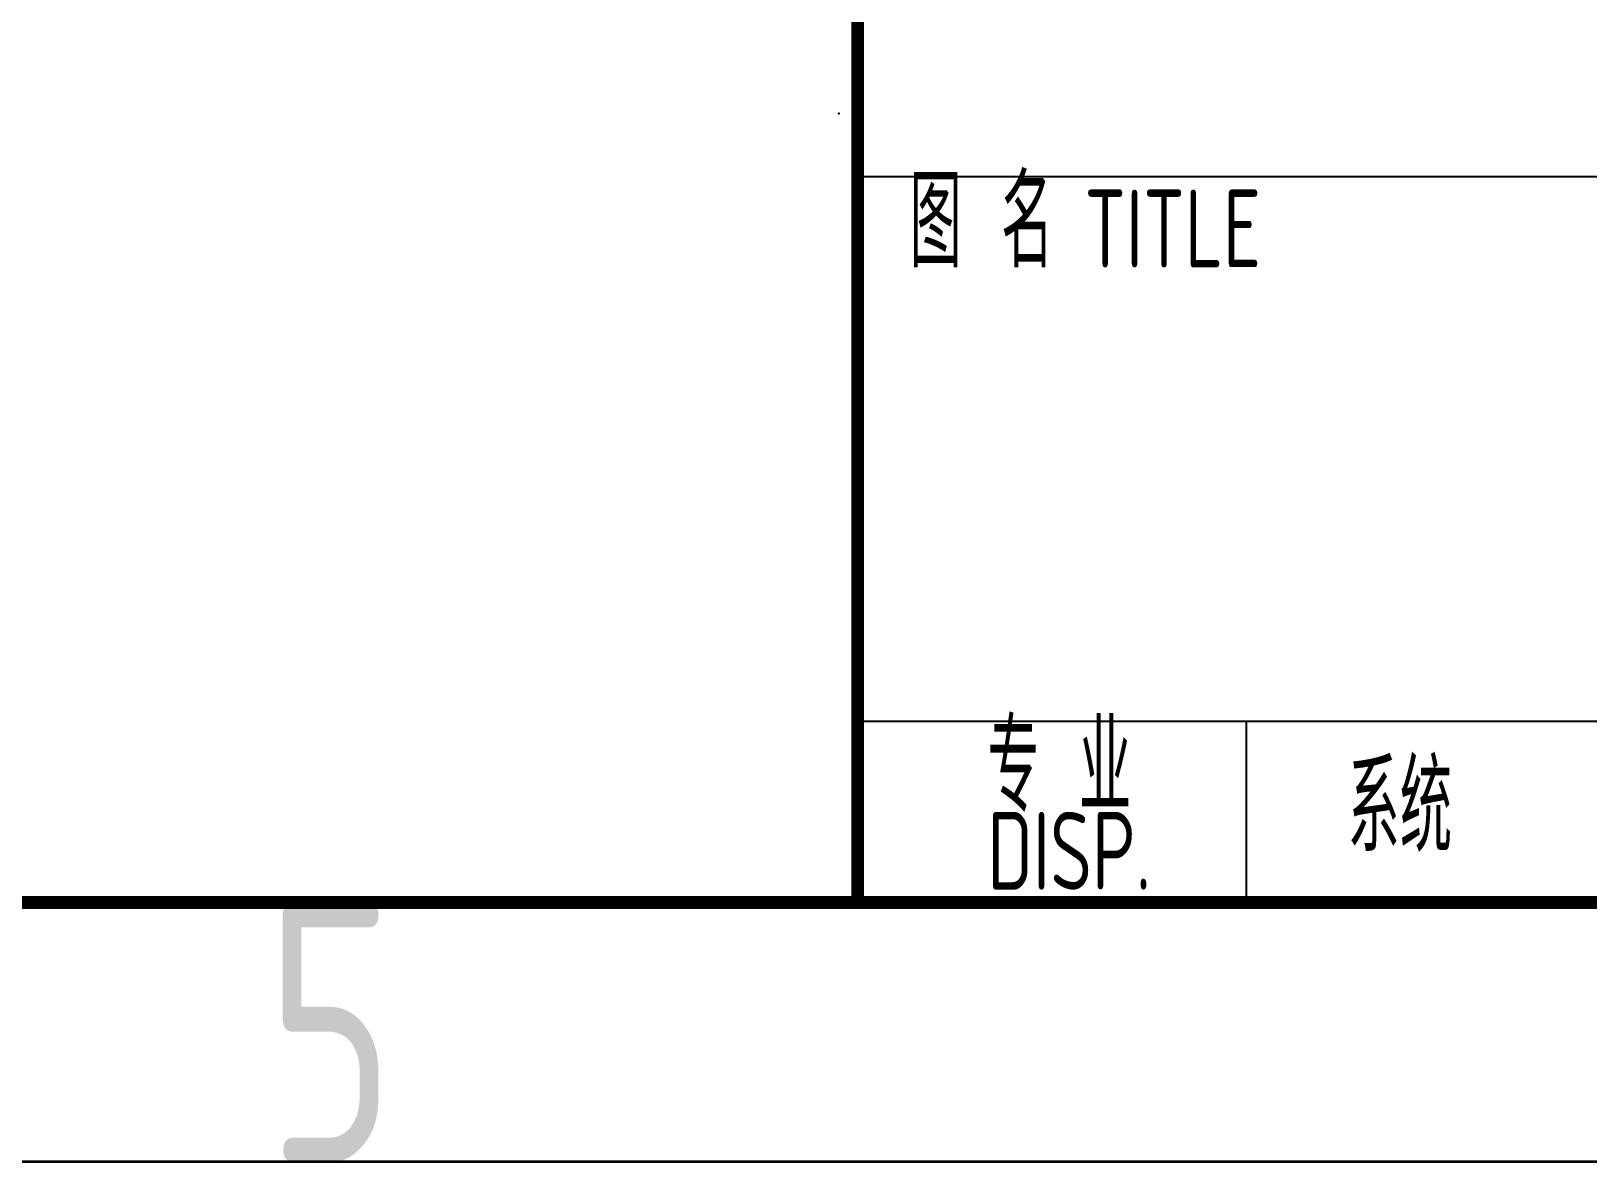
# Model space of a CAD drawing. Extents: x 757 to 8510, y -6585 to 527.
# Drawn here: x 6308.9 to 6368.9, y -871.7 to -828 of the extents above; entities that cross this region are included whole.
import ezdxf
from ezdxf.enums import TextEntityAlignment as Align

# ---------------------------------------------------------------- set-up
doc = ezdxf.new("R2010")
doc.units = 0
doc.header["$MEASUREMENT"] = 0
for name, color, linetype in [('PUB_TITLE', 1, 'CONTINUOUS'), ('云线-1A', 6, 'CONTINUOUS'), ('图框', 92, 'CONTINUOUS')]:
    doc.layers.add(name, color=color, linetype=linetype)
doc.styles.add('CD-Title Block', font='gbenor.shx', dxfattribs={"width": 0.8, "bigfont": 'gbcbig.shx'})

# ---------------------------------------------------------------- blocks, each defined once
blk = doc.blocks.new('A1图框_H')
at = {"layer": '图框', "linetype": 'Continuous'}
blk.add_lwpolyline([(-831, 584), (10, 584), (10, -10), (-831, -10)], close=True, dxfattribs=at)
at = {"layer": '图框', "linetype": 'Continuous', "const_width": 0.5}
blk.add_lwpolyline([(-806, 574), (0, 574), (0, 0), (-806, 0)], close=True, dxfattribs=at)
at = {"layer": '图框', "linetype": 'Continuous', "style": 'CD-Title Block', "width": 0.8}
blk.add_text('5', height=10, dxfattribs=at).set_placement((-200.332, -5), align=Align.MIDDLE)
blk = doc.blocks.new('Title')
at = {"layer": '图框', "color": 1, "linetype": 'Continuous', "lineweight": 30, "width": 0.8, "flags": 104}
for tag, height, p in [('成达项目名称', 4, (-34.905, 40.702)), ('图名', 5.5, (-125.007, 14.543))]:
    blk.add_attdef(tag, text='', height=height, dxfattribs=at).set_placement(p, align=Align.MIDDLE_CENTER)
at = {"layer": '图框', "color": 1, "linetype": 'Continuous', "style": 'CD-Title Block', "width": 0.8, "flags": 12}
for tag, p, height in [('用户', (-49, 30), 4), ('装置\\主项', (-49, 22.813), 4), ('成达图号', (-65, 10), 5), ('第X页', (-27.29, 3.52), 3.5), ('共X页', (-9.669, 3.486), 3.5), ('专业', (-161, 2), 3.5), ('成达项目代码', (-96, 2), 3.5), ('设计阶段', (-48.5, 2), 3.5)]:
    blk.add_attdef(tag, p, '', height=height, dxfattribs=at)
blk.add_attdef('子项', text='', height=4, dxfattribs=at).set_placement((-125.007, 23.043), align=Align.CENTER)
at = {"layer": '图框', "color": 1, "style": 'CD-Title Block', "width": 0.8, "flags": 12}
blk.add_attdef('比例', (-131, 2), '', height=3.5, dxfattribs=at)
blk = doc.blocks.new('LOGO_CD')
at = {"layer": '图框', "linetype": 'Continuous'}
blk.add_point((0, 0), dxfattribs=at)
blk = doc.blocks.new('Title_Block')
at = {"layer": '图框', "linetype": 'Continuous', "lineweight": -3}
for p, q in [((-180, 28), (0, 28)), ((-180, 7), (0, 7)), ((-165, 0), (-165, 7))]:
    blk.add_line(p, q, dxfattribs=at)
at = {"layer": '图框', "linetype": 'Continuous', "lineweight": -3, "const_width": 0.5}
blk.add_lwpolyline([(-180, 63), (0, 63), (0, 0), (-180, 0), (-180, 63)], close=True, dxfattribs=at)
at = {"layer": '图框', "linetype": 'Continuous'}
blk.add_blockref('LOGO_CD', (-180.725, 30.43), dxfattribs=at)
ref = blk.add_blockref('Title', (-0.102, -0.055), dxfattribs=at)
ref.add_attrib('专业', '系统', (-161.102, 1.945), dxfattribs={"color": 1, "linetype": 'Continuous', "height": 3.5, "style": 'CD-Title Block', "width": 0.8})
at = {"layer": '图框', "linetype": 'Continuous', "lineweight": -3, "style": 'CD-Title Block', "width": 0.8}
for s, height, p in [('图 名', 3.5, (-178, 24.5)), ('TITLE', 3, (-171.258, 24.5)), ('专 业', 3.5, (-175, 3.5)), ('DISP.', 3, (-175, 0.5))]:
    blk.add_text(s, height=height, dxfattribs=at).set_placement(p)

msp = doc.modelspace()

# ---------------------------------------------------------------- linework, layer by layer
at = {"layer": 'PUB_TITLE', "color": 2}
msp.add_lwpolyline([(5689.75, -277.65), (6530.75, -277.65), (6530.75, -871.65), (5689.75, -871.65)], close=True, dxfattribs=at)
at = {"layer": '云线-1A', "color": 1, "lineweight": 35}
msp.add_line((7953.9, -871.65), (1023.5, -871.65), dxfattribs=at)

# ---------------------------------------------------------------- block references
at = {"layer": '图框', "linetype": 'Continuous'}
for name in ['A1图框_H', 'Title_Block']:
    msp.add_blockref(name, (6520.75, -861.65), dxfattribs=at)

doc.saveas('drawing.dxf')
